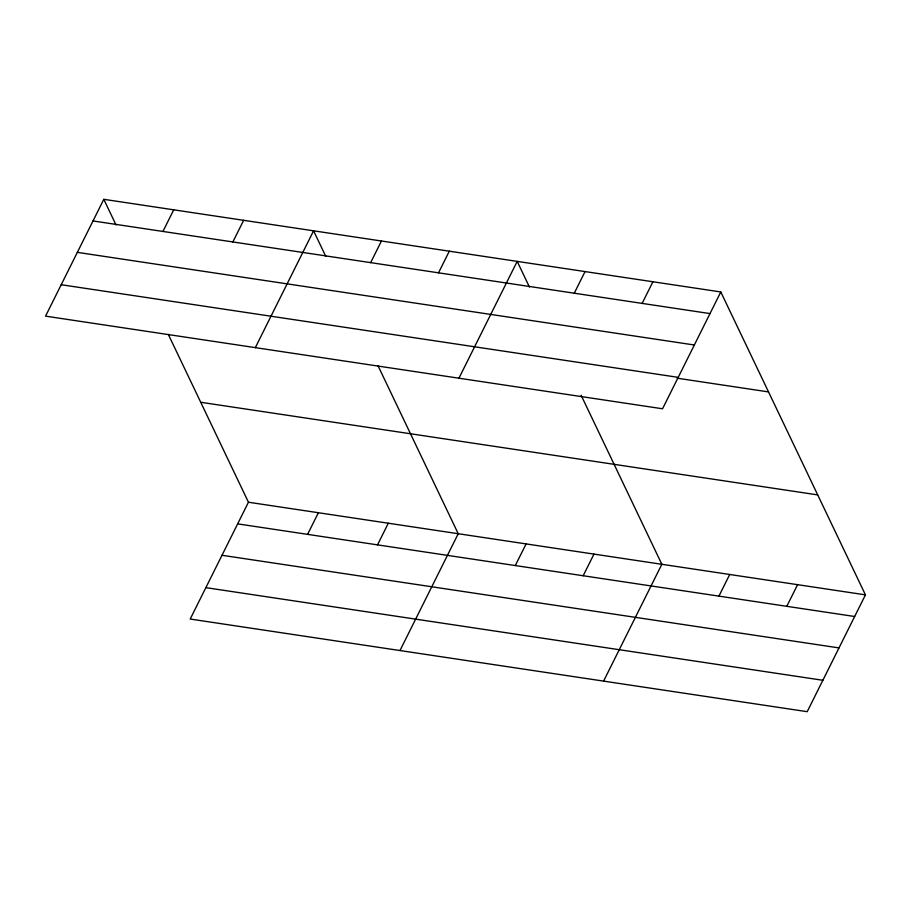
<?xml version="1.0" encoding="UTF-8"?>
<svg xmlns="http://www.w3.org/2000/svg" width="911" height="911" viewBox="0 0 911 911"><rect width="100%" height="100%" fill="white"/><g stroke="black" fill="none" stroke-linecap="round" stroke-linejoin="round"><path stroke-width="1.37" d="M103.797 199.315L45.55 316.14L662.548 408.777L720.795 291.953L103.797 199.315L116.039 224.949M162.932 231.451L173.728 209.815M232.863 241.95L243.647 220.314M255.331 347.638L313.578 230.813L325.819 256.435M168.33 334.439L248.452 502.223L190.205 619.047L807.203 711.685L865.45 594.86L720.795 291.953M370.652 262.641L381.447 240.994M307.588 534.37L318.383 512.722M438.521 272.833L449.317 251.185M458.939 378.202L517.186 261.377L529.428 287.011M377.518 544.869L388.302 523.221M574.26 293.205L585.056 271.569M399.986 650.545L458.233 533.721L378.111 365.937M642.13 303.397L652.925 281.761M515.307 565.549L526.102 543.913M583.188 575.741L593.972 554.104M603.594 681.121L661.841 564.296L581.116 395.249M718.927 596.124L729.711 574.488M786.797 606.316L797.58 584.668M93.002 220.952L709.999 313.589M77.344 252.358L694.341 344.996M61.208 284.722L678.205 377.359M677.112 378.19L768.531 391.912M200.716 402.263L817.714 494.901M248.452 502.223L865.45 594.86M237.669 523.871L854.666 616.508M221.999 555.277L838.997 647.915M205.863 587.641L822.861 680.278"/></g></svg>
